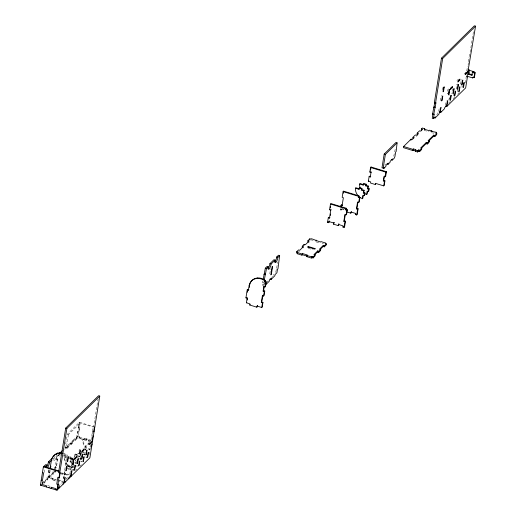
<?xml version="1.0" encoding="UTF-8"?>
<svg xmlns="http://www.w3.org/2000/svg" width="516" height="516" viewBox="0 0 516 516"><rect width="100%" height="100%" fill="white"/><g stroke="black" fill="none" stroke-linecap="round" stroke-linejoin="round"><path stroke-width="0.39" stroke-dasharray="2.58 1.94" d="M42.609 481.847L42.28 483.905L54.96 471.418M44.112 472.469L44.795 468.18M43.976 483.195L44.157 482.054L42.976 481.692L42.796 482.834L43.976 483.195L47.736 479.499L47.917 478.351L46.737 477.99L46.55 479.138L47.736 479.499M48.175 472.727L48.639 472.263L49.826 472.624L49.355 473.088L48.175 472.727L48.639 469.818M48.639 472.263L49.11 469.354M49.613 477.648L49.794 476.507L48.614 476.145L48.433 477.287L49.613 477.648L53.374 473.946L53.554 472.804L52.374 472.443L52.187 473.585L53.374 473.946M49.82 470.179L48.62 477.661L56.425 480.041M50.175 470.444L49.091 477.197L56.186 479.364M51.987 479.886L52.638 478.28L51.987 479.886L56.238 481.183M54.58 468.534L55.27 466.703L56.45 467.064L57.734 459.059L56.554 458.698L56.083 459.163L57.263 459.524L57.734 459.059M56.083 459.163L56.657 455.589M54.902 468.986L57.121 455.125M54.07 471.74L55.251 472.101L55.431 470.953M55.541 470.27L58.063 454.519M59.759 456.08L58.282 455.628L58.469 454.486L60.649 455.151M59.546 481.589L59.727 480.448L63.274 481.531M68.86 446.74L67.68 446.379L67.86 445.237L69.041 445.598L68.86 446.74L66.983 448.591L65.042 448.011L67.241 434.291L79.451 422.269L93.635 426.603L98.072 398.894M65.796 448.23L65.984 447.088L67.164 447.449L66.983 448.591M68.422 434.653L66.222 448.372L77.968 436.813L80.167 423.094L68.422 434.653L67.241 434.291M65.126 467.509L62.804 481.989L59.263 480.906L59.727 480.448M62.675 453.009A11.139 9.559 45.5 0 1 67.486 455.235L67.016 455.692L65.371 465.987L65.842 465.522M63.765 478.48L65.106 470.095L64.635 470.56M65.964 464.761L66.57 460.949L66.1 461.414M59.979 473.54L64.706 474.984L65.358 473.378L69.408 474.617M71.208 444.431L71.389 443.289L70.208 442.928L70.028 444.07L71.208 444.431L73.085 442.58L73.272 441.438L72.092 441.077L71.905 442.218L73.085 442.58M65.358 473.378L64.706 474.984M67.673 467.554L68.112 464.813L69.292 465.174L68.641 466.78L72.188 467.857L72.879 466.025M68.641 466.78L69.292 465.174M70.105 459.24L70.757 457.634L70.105 459.24L72.466 459.962L72.833 457.673L68.222 456.267M71.479 462.439L69.995 461.988L70.55 458.563L71.014 458.098L72.201 458.46L71.55 460.066L72.201 458.46M69.995 461.988L70.466 461.53L71.014 458.098M75.439 440.271L75.62 439.122L74.439 438.761L74.252 439.909L75.439 440.271L77.316 438.419L77.497 437.278M69.86 473.759L70.35 470.715M70.473 469.947L72.363 458.137L72.833 457.673M71.659 463.052L72.459 460.53M70.086 474.823L70.331 473.301M70.821 470.25L71.627 465.219M90.784 441.928L78.967 438.316L79.619 436.71L77.258 435.988L76.316 436.917L76.136 438.058L77.316 438.419M67.377 465.497A9.739 8.359 45.5 0 0 71.182 467.96L71.653 467.502L72.092 464.755M79.903 427.203L79.432 427.667L78.251 427.306L78.722 426.842L79.903 427.203L79.167 431.776L77.987 431.415L77.516 431.879L76.787 436.452L90.971 440.78L82.986 448.643M78.251 427.306L78.987 422.733L93.17 427.061L93.635 426.603M72.188 467.857L72.517 465.8M79.451 422.269L77.071 437.129L64.726 449.288M74.452 457.028L74.891 454.286L75.362 453.822L76.542 454.183L76.362 455.325M75.033 455.88L75.362 453.822M73.827 465.361L73.001 470.508L73.562 469.476L73.098 469.934M73.93 467.186L74.298 464.897M75.31 459.775L75.091 461.149L75.562 460.685M78.967 438.316L79.619 436.71M75.91 463.794L76.613 459.414M80.902 454.112L78.69 453.435L79.238 450.004L79.709 449.546L80.889 449.907L80.238 451.513L80.889 449.907M78.69 453.435L79.161 452.971L79.709 449.546M77.439 465.658L77.348 466.232L75.871 465.78M77.31 456.221L79.438 456.873L79.986 453.441L80.457 452.977L81.638 453.338M79.438 456.873L79.909 456.408L80.457 452.977M80.128 455.873L80.677 452.442L81.147 451.977L80.599 455.409L80.128 455.873L81.605 456.325M81.057 456.957L81.302 455.435M84.347 438.155L83.695 439.761L84.347 438.155L90.848 440.142M81.696 461.955L81.786 461.381M81.657 451.945L83.785 452.59L84.005 451.223M86.527 440.019L86.714 438.877L86.056 440.483L86.527 440.019L76.316 436.917M84.805 448.701L85.985 449.062L85.514 449.526L84.598 455.241L85.159 454.209L84.689 454.667M85.985 449.062L85.424 450.094M88.894 440.741L89.075 439.6L88.423 441.206L88.894 440.741L90.074 441.103M84.495 448.12L88.436 444.237L88.623 443.096L89.803 443.457M89.507 449.926L89.978 449.468A9.739 8.359 45.5 0 1 82.986 438.935L82.515 439.4A9.739 8.359 45.5 0 0 89.507 449.926L90.3 444.973M91.093 440.019L93.17 427.061M89.158 454.557L90.306 447.411M263.844 282.723L262.663 282.362L262.896 280.904M263.766 285.69L262.586 285.329L263.134 281.897L262.663 282.362M263.876 285L264.205 282.942M264.282 284.619L264.463 283.478L262.586 285.329M269.778 273.783L270.59 268.688M273.673 275.37L273.861 274.228M275.738 272.377L277.808 261.941M344.03 209.29L342.005 208.67L341.353 210.276L340.173 209.915L340.418 208.387M341.353 210.276L342.005 208.67M393.734 156.219L395.424 148.137M437.89 112.752L437.71 113.901L436.097 115.481M438.716 111.301L439.206 108.25M440.425 100.626L441.161 96.053L441.632 95.589M442.502 87.668L441.89 91.48L442.36 91.016M445.405 105.354L446.14 100.781M448.888 100.007L449.617 95.434M449.359 99.543L449.597 98.021M452.526 88.72L451.79 93.293L452.261 92.828M453.229 95.731L453.474 94.202M457.092 85.508L457.337 83.979L456.866 84.443L456.138 89.016L456.608 88.552M457.821 89.926L457.576 91.448L458.047 90.99M460.601 83.979L461.091 80.928M460.949 84.276L461.194 82.754M462.168 85.65L461.923 87.172L462.388 86.714M464.226 74.31L464.413 73.162M466.761 70.853L467.496 66.28M468.225 61.707L468.96 57.134M465.219 82.966L466.316 76.11L465.845 76.568L467.025 76.929M468.083 65.055L468.451 62.765M469.431 56.67L473.74 29.76M79.167 431.776L78.703 432.24L77.516 431.879M52.716 459.182L53.599 458.311A3.864 1.058 -73 0 0 54.419 460.607A3.864 1.058 -73 0 0 56.418 455.538M65.042 448.011L65.984 447.088M67.86 445.237L70.208 442.928M72.092 441.077L74.439 438.761M58.282 455.628L59.895 454.041M66.596 464.639A9.739 8.359 45.5 0 1 64.19 457.434L64.661 456.97L66.79 457.621M56.45 467.064L55.98 467.522L54.799 467.167M66.835 456.834L67.306 456.376M92.435 431.634L92.906 431.176L92.171 435.749L91.7 436.207M42.035 482.615L42.976 481.692M46.737 477.99L48.614 476.145M52.374 472.443L53.309 471.521M41.854 483.763L54.535 471.276L55.722 471.637L55.251 472.101M76.542 454.183L76.078 454.641L74.891 454.286M72.182 459.279L73.588 457.892M74.059 457.428L75.001 456.505M76.033 455.486L81.109 450.494L80.922 451.635L76.974 455.518M448.443 88.887L447.972 89.352L447.237 93.925L447.707 93.461M456.899 80.561L457.834 79.638M68.112 464.813L67.641 465.271L68.828 465.632M77.516 457.079L77.987 456.615L77.8 457.763L81.347 458.84M461.214 80.167L461.685 79.703M75.781 460.149L76.252 459.685M83.785 452.59L84.25 452.132M90.055 446.501L90.526 446.037M62.339 474.262L62.81 473.804M80.348 458.943L80.812 458.485M63.539 477.416L64.01 476.958M86.598 456.641L86.037 457.673L86.507 457.215L85.03 456.763M58.34 486.382L62.101 482.686L63.281 483.047M65.59 479.248L67.738 477.132L67.557 478.28L66.48 479.338M384.813 165.004L385.749 164.082M58.16 487.53L59.772 485.943M75.594 470.36L76.736 469.238M80.154 465.877L81.289 464.755M266.966 281.981L268.036 280.923M271.526 277.485L272.603 276.428M340.173 209.915L340.644 209.451L341.824 209.812M448.539 103.232L450.249 101.555M453.093 98.749L454.802 97.066M457.653 94.267L459.356 92.583M310.838 240.314L311.309 239.85L314.683 240.882M418.224 134.605L416.341 136.456L415.161 136.095M434.027 132.767L433.556 133.231L432.376 132.87M429.892 131.503L431.073 131.864M424.1 130.342L428.828 131.786M341.534 209.128L344.237 209.954M322.113 243.152L323.468 243.565M316.244 241.965L318.946 242.791M308.284 248.319L313.244 249.834M298.383 251.053L299.564 251.408M276.286 268.952L277.473 269.313M88.436 444.237L89.623 444.599M70.969 443.141L72.15 443.502M84.334 449.165L85.514 449.526M79.238 450.004L80.419 450.365M80.709 451.048L82.837 451.7M80.677 452.442L81.857 452.803M83.566 453.919L85.695 454.564M79.161 452.971L81.373 453.648M82.115 453.874L85.069 454.777M83.805 454.596L85.224 455.028M79.986 453.441L81.167 453.803L80.251 459.517L80.722 459.053L79.245 458.601M77.071 455.544L79.909 456.408M79.458 458.872L80.877 459.305M63.616 454.86L67.454 456.034M58.927 454.035L60.417 454.486M63.404 455.402L67.138 456.537M67.886 456.77L72.363 458.137M80.683 461.04L82.16 461.491M63.558 456.041L67.925 457.376M70.286 458.092L72.653 458.814M70.55 458.563L71.73 458.924M68.209 458.053L72.343 459.317M64.19 457.434L66.319 458.085M74.878 462.471L77 463.123M70.466 461.53L71.943 461.981M74.904 462.884L76.381 463.336M69.112 466.316L72.659 467.399M67.564 468.238L73.472 470.044M67.093 468.702L70.789 469.831M61.514 472.811L69.615 475.288M60.449 473.082L69.228 475.758M52.451 479.422L55.999 480.506M47.685 485.55L50.387 486.375M71.653 467.502A9.739 8.359 45.5 0 1 64.661 456.97M63.881 453.964A11.139 9.559 45.5 0 1 67.016 455.692M55.064 456.138A3.864 1.058 -73 0 1 52.877 460.491"/><path stroke-width="0.77" d="M57.463 489.736L58.379 484.021L57.908 484.485L56.728 484.124L57.824 477.261L59.005 477.623L59.475 477.158L60.211 472.585L59.74 473.049L58.56 472.688L65.7 428.099L98.582 395.727L99.762 396.088L89.874 457.834L56.992 490.2L40.448 485.15L43.376 466.851L45.608 464.658L46.788 465.019A3.864 1.058 -73 0 0 47.607 467.309A3.864 1.058 -73 0 0 49.607 462.246L51.839 460.046M41.628 485.511L41.809 484.363L46.537 485.808L46.356 486.949M50.052 468.722L51.368 460.511A11.139 9.559 45.5 0 1 58.843 453.319L60.507 453.254A11.139 9.559 45.5 0 1 62.204 453.474M50.639 467.528L50.871 466.077M56.992 490.2L66.88 428.461L99.762 396.088M59.34 487.891L59.527 486.743L57.644 488.594M63.1 484.189L63.281 483.047L65.164 481.196L64.977 482.337M63.99 482.35L64.719 477.777L65.19 477.313L64.455 481.892M68.738 478.642L68.918 477.493L70.802 475.649M70.615 476.79L71.531 471.076L72.001 470.611L71.085 476.326M83.044 451.074L83.224 449.926M247.59 297.764L247.119 298.222L245.939 297.861L247.222 289.857L247.686 289.399L248.873 289.76L248.402 290.218L247.222 289.857M247.222 292.308L247.454 290.85M256.839 307.188L257.497 305.582L256.839 307.188L249.75 305.02L249.931 303.879L246.39 302.795L247.119 298.222M248.402 290.218L249.131 285.645L249.602 285.187M247.222 300.048L247.467 298.525M249.234 287.47L249.48 285.948M263.134 279.446L265.334 268.178L267.095 266.443L268.275 266.804A3.864 1.058 -73 0 0 269.094 269.094A3.864 1.058 -73 0 0 271.094 264.031L275.086 260.096A3.864 1.058 -73 0 0 275.905 262.392A3.864 1.058 -73 0 0 277.905 257.323L279.666 255.588L278.485 255.226L276.724 256.962A3.864 1.058 -73 0 1 274.725 262.031M264.315 279.807L266.514 268.539L268.275 266.804M261.302 302.557L262.405 295.694L262.87 295.229L261.773 302.092L261.302 302.557L262.483 302.918L262.954 302.453L261.773 302.092M263.134 291.121L263.87 286.548L264.334 286.083L263.605 290.656L263.134 291.121L264.315 291.482L264.785 291.018L263.605 290.656M264.598 281.975L265.069 281.51L266.25 281.871L265.779 282.336L264.598 281.975L265.25 280.369A11.139 9.559 45.5 0 0 258.742 277.93L257.078 277.995A11.139 9.559 45.5 0 0 249.705 284.651M265.069 281.51L265.25 280.369M257.026 306.046L261.754 307.491L262.483 302.918M262.405 295.694L263.586 296.055L264.315 291.482M263.87 286.548L265.05 286.909L265.779 282.336M265.643 283.839L265.463 284.98L269.223 281.285L269.404 280.136L271.281 278.292L271.1 279.433L269.92 279.072M262.954 302.453L262.225 307.026L261.754 307.491M264.785 291.018L264.057 295.591L263.586 296.055M266.25 281.871L265.521 286.445L265.05 286.909M279.666 255.588L277.937 268.849L277.473 269.313L276.918 272.738L275.041 274.589L274.86 275.731L271.1 279.433M303.324 247.712L302.144 247.351L302.324 246.209L303.505 246.571L299.751 250.266L298.564 249.905L296.687 251.756L296.507 252.898L297.687 253.259L297.216 253.724L301.944 255.168L302.595 253.562L307.323 255.007L306.672 256.613L311.4 258.052L312.051 256.446L313.238 256.807L315.115 254.962L313.934 254.601L317.688 250.899L318.875 251.26L320.752 249.409L319.572 249.047L323.326 245.352L324.506 245.713L326.389 243.862L325.209 243.5L325.673 243.036L320.946 241.598L320.481 242.056L311.49 238.708L311.019 239.172L309.839 238.811L307.962 240.656L307.781 241.804L308.961 242.165M297.216 253.724L297.867 252.118L296.687 251.756M301.944 255.168L302.595 253.562M304.021 245.5L304.201 244.358L305.388 244.719L309.142 241.017L307.962 240.656M308.046 247.641L308.226 246.493L315.321 248.66L314.85 249.125L307.755 246.958L308.226 246.493M309.658 239.953L309.839 238.811M311.4 258.052L312.051 256.446M311.87 257.594L313.051 257.955L313.238 256.807M316.037 241.295L316.218 240.153M315.115 254.962L314.934 256.104L313.051 257.955M314.289 255.214L317.508 252.04L317.688 250.899M317.508 252.04L318.688 252.401L318.875 251.26M320.752 249.409L320.565 250.557L318.688 252.401M319.92 249.667L323.145 246.493L323.326 245.352M328.737 222.693L329.395 221.087L328.737 222.693L327.557 222.332L328.292 217.758L328.763 217.294L329.943 217.655L329.472 218.12L328.292 217.758M331.227 209.651L330.756 210.115L329.569 209.754L330.485 204.039L330.956 203.575L346.326 208.264L345.668 209.87L346.855 210.231L347.32 209.773L346.139 209.412M330.272 207.864L330.498 206.432M323.145 246.493L324.325 246.854L324.506 245.713M329.472 218.12L330.756 210.115M330.292 215.475L330.524 214.017M326.389 243.862L326.202 245.003L324.325 246.854M333.465 224.138L334.123 222.531L333.465 224.138L338.193 225.576L338.851 223.976L338.193 225.576M340.663 206.864L341.373 204.878L342.56 205.239L342.089 205.703L340.902 205.342M358.755 196.989L359.936 197.351L359.465 197.815L358.285 197.454L358.936 195.848L343.572 191.159L343.101 191.617L342.185 197.338L343.366 197.699L342.089 205.703M341.128 206.4L341.373 204.878M343.23 193.3L343.572 191.159M345.488 221.203L345.023 221.667L343.837 221.306L344.307 220.842L345.488 221.203L344.578 226.924L344.108 227.382L342.921 227.021L343.108 225.879L338.38 224.434M343.837 221.306L344.94 214.443L346.12 214.804L346.591 214.346L347.32 209.773M345.668 209.87L346.326 208.264M344.307 220.842L345.288 214.746M344.108 227.382L345.023 221.667M346.12 214.804L346.855 210.231M346.675 211.895L350.809 213.16L350.996 212.018L355.724 213.463L355.537 214.604L356.717 214.966L357.188 214.501L358.104 208.786L356.924 208.425L356.453 208.89L357.633 209.251L358.104 208.786M351.46 211.554L350.809 213.16M358.923 189.288L359.394 188.824L355.847 187.74L355.376 188.205L358.923 189.288L359.575 187.682L361.942 188.405L361.284 190.011L363.651 190.733L364.122 190.269L361.755 189.546M356.453 208.89L357.549 202.027L358.736 202.388L359.207 201.924L359.936 197.351M358.285 197.454L358.936 195.848M356.924 208.425L357.898 202.33M356.717 214.966L357.633 209.251M358.736 202.388L359.465 197.815M361.284 190.011L361.942 188.405M360.297 188.288A9.739 8.359 45.5 0 1 359.633 184.012L363.18 185.096L363.832 183.49L366.199 184.212L365.541 185.818L367.908 186.54L368.379 186.076L366.012 185.354M355.376 188.205A9.739 8.359 45.5 0 0 362.367 198.731L362.916 195.306L364.103 195.667L364.573 195.203L364.935 192.913L363.754 192.552L363.283 193.016L364.464 193.377L364.935 192.913M363.283 193.016L363.651 190.733M363.277 195.525L362.838 198.273L362.367 198.731M363.754 192.552L364.122 190.269M365.541 185.818L366.199 184.212M364.103 195.667L364.464 193.377M375.751 184.038L375.28 184.502L370.553 183.057L370.733 181.916L368.372 181.193L369.101 176.62L369.572 176.156L370.752 176.517L370.288 176.982L369.101 176.62M371.488 171.944L371.017 172.409L369.837 172.047L370.565 167.474L371.036 167.01L386.407 171.699L385.671 176.272L385.2 176.736L384.02 176.375L383.285 180.948L384.472 181.31L384.936 180.845L383.756 180.484L383.285 180.948M364.606 193.519A9.739 8.359 45.5 0 0 366.624 194.545L367.173 191.114L368.353 191.475L368.824 191.01L369.192 188.727L368.011 188.366L367.54 188.83L368.721 189.191L369.192 188.727M367.54 188.83L367.908 186.54M370.553 170.061L371.036 167.01M367.534 191.339L367.095 194.081L366.624 194.545M368.011 188.366L368.379 186.076M370.288 176.982L371.017 172.409M368.353 191.475L368.721 189.191M375.28 184.502L375.461 183.354L383.736 185.883L384.207 185.418L384.936 180.845M391.205 159.676L392.386 160.037L394.263 158.186L394.921 156.58L395.649 152.007L396.12 151.549L397.114 142.861L395.933 142.5L384.188 154.058L381.995 167.784L383.93 168.358L385.813 166.513L385.994 165.365L388.342 163.056L388.161 164.198L386.974 163.836M397.114 142.861L385.375 154.419L383.175 168.145L384.117 167.216L383.93 168.358M383.756 180.484L384.491 175.911M383.736 185.883L384.472 181.31M385.2 176.736L385.936 172.163L386.407 171.699M392.386 160.037L392.566 158.896L390.219 161.205L390.038 162.346L388.161 164.198M412.813 138.404L412.993 137.262L414.18 137.624L412.297 139.475L411.117 139.114L403.602 146.512L403.415 147.653L412.871 150.543L413.529 148.937L415.89 149.659L415.238 151.265L417.599 151.988L418.541 151.059L418.721 149.917L419.908 150.279L421.785 148.427L420.605 148.066L426.242 142.519L427.422 142.88L429.299 141.029L428.119 140.668L433.756 135.121L434.936 135.482L436.82 133.631L435.633 133.27L436.575 132.348L431.376 131.361L431.847 130.903L429.48 130.18L429.015 130.645L424.287 129.2L424.752 128.736L422.391 128.013L421.449 128.942L421.269 130.084M410.936 140.255L411.117 139.114M412.871 150.543L413.529 148.937M417.038 134.244L417.225 133.102L419.572 130.787L420.753 131.148L422.63 129.297L421.449 128.942M417.599 151.988L417.786 150.84L418.721 149.917M418.541 151.059L419.721 151.42L419.908 150.279M424.571 129.877L424.752 128.736M421.785 148.427L421.604 149.569L419.721 151.42M421.546 148.098L426.055 143.661L426.242 142.519M426.055 143.661L427.242 144.022L427.422 142.88M432.518 114.191L434.82 102.297L434.349 102.761L435.53 103.123L436.001 102.658L433.698 114.552L432.518 114.191L432.988 113.733L432.253 118.306L433.44 118.667L435.317 116.816L435.13 117.958L433.95 117.596M434.349 102.761L441.49 58.166L474.372 25.8L475.552 26.161L467.806 72.234L468.986 72.595L468.335 74.201L471.882 75.284L472.353 74.82L468.805 73.736L468.335 74.201M428.177 143.1L428.364 141.952M429.299 141.029L429.118 142.171L427.242 144.022M435.53 103.123L442.67 58.527L475.552 26.161M433.44 118.667L434.169 114.094L433.698 114.552M431.666 132.044L431.847 130.903M428.499 141.255L433.575 136.263L433.756 135.121M433.575 136.263L434.756 136.624L434.936 135.482M436.394 133.489L436.575 132.348M436.82 133.631L436.633 134.773L434.756 136.624M439.587 112.049L440.767 112.411L440.954 111.263L440.251 111.959L440.98 107.386L438.89 114.262L435.13 117.958M445.695 106.038L446.875 106.399L447.791 100.678L447.32 101.142L446.592 105.716L444.708 107.567L444.528 108.708L440.767 112.411M452.261 87.617L452.442 86.475L450.565 88.32L450.378 89.468L452.261 87.617L451.074 87.256M459.775 80.219L459.956 79.077L458.079 80.922L457.898 82.07L459.775 80.219L458.595 79.857M467.29 72.821L467.47 71.679L465.593 73.524L465.413 74.672L467.29 72.821L466.109 72.459L465.168 73.382M468.805 73.736L469.437 69.795M471.882 75.284L472.43 71.853L472.901 71.389L472.682 72.762M466.787 76.129L472.695 77.929L472.785 77.361L473.972 77.722L474.443 77.258L475.172 72.685L473.991 72.324L473.52 72.788L474.701 73.149L475.172 72.685M473.52 72.788L474.081 71.75L468.173 69.95M473.256 76.897L472.695 77.929M473.991 72.324L474.081 71.75M473.972 77.722L474.701 73.149M46.066 467.199A3.864 1.058 -73 0 0 48.427 461.885L52.419 457.95M56.115 454.312L57.469 452.983M45.027 466.754L46.788 465.019M59.198 453.306L59.669 452.842M59.559 453.409L62.301 450.707M94.821 426.964L94.351 427.422L93.615 431.995L94.086 431.537M41.648 480.112L41.177 480.577L42.357 480.938L43.641 472.933L42.46 472.572M40.448 485.15L40.912 484.685M93.357 436.11L92.886 436.568L92.151 441.141L92.622 440.683M267.914 268.733A3.864 1.058 -73 0 0 269.913 263.67L273.906 259.735L275.086 260.096M256.962 278.447L257.432 277.982M467.941 71.214L468.412 70.75L467.864 74.181L467.393 74.646L467.025 76.929L467.496 76.465L465.664 87.901L446.875 106.399M329.569 209.754L330.04 209.29M73.285 462.607L73.756 462.143L72.917 464.897L73.833 459.175L73.362 459.64L72.627 464.213L73.098 463.749M92.074 444.108L91.235 446.862L91.706 446.398M48.717 487.672L49.188 487.214M369.837 172.047L370.307 171.583M359.633 184.012L360.103 183.554L363.651 184.638L363.18 185.096M51.555 487.936L51.084 488.394L51.265 487.252L55.992 488.697L55.812 489.839L56.283 489.374M245.939 297.861L246.409 297.403M302.324 246.209L304.201 244.358M368.372 181.193L368.843 180.729M412.993 137.262L415.341 134.953L416.528 135.308L418.405 133.463L417.225 133.102M327.557 222.332L328.028 221.867M246.39 302.795L246.854 302.337M249.75 305.02L250.221 304.563M306.672 256.613L307.143 256.149L302.415 254.704M415.238 151.265L415.709 150.801L413.342 150.079M342.921 227.021L343.392 226.563M355.537 214.604L356.008 214.14M441.49 58.166L442.67 58.527M472.43 71.853L473.611 72.214M434.085 106.87L435.265 107.231M433.614 107.334L434.801 107.696M403.602 146.512L413.058 149.395M415.419 150.117L417.786 150.84M384.188 154.058L385.375 154.419M370.565 167.474L385.936 172.163M363.361 183.954L365.728 184.676M359.104 188.14L361.471 188.862M343.101 191.617L358.465 196.312M330.485 204.039L345.855 208.728M328.924 221.551L333.652 222.989M297.397 252.582L302.124 254.02M306.859 255.465L311.587 256.91M276.724 256.962L277.905 257.323M269.913 263.67L271.094 264.031M265.334 268.178L266.514 268.539M264.418 273.893L265.598 274.254M263.947 274.357L265.127 274.718M65.7 428.099L66.88 428.461M48.427 461.885L49.607 462.246M43.847 466.393L59.211 471.082L58.74 471.547L43.376 466.851M249.131 285.645A11.139 9.559 45.5 0 1 256.607 278.459L258.271 278.395A11.139 9.559 45.5 0 1 264.785 280.833M52.896 457.028A11.139 9.559 45.5 0 1 59.314 452.855L60.978 452.796A11.139 9.559 45.5 0 1 62.107 452.906M66.551 466.348L65.816 470.921L66.287 470.457L67.022 465.883L66.551 466.348M68.015 457.195L67.286 461.768L67.751 461.31L68.486 456.737L68.015 457.195M74.775 458.253L74.588 459.395L76.465 457.544L76.652 456.402L74.775 458.253M75.007 465.722L74.278 470.295L74.749 469.837L75.478 465.258L75.007 465.722M77.916 459.014L77.181 463.587L77.652 463.123L78.387 458.55L77.916 459.014M79.354 461.446L78.619 466.019L79.09 465.555L79.825 460.982L79.354 461.446M82.289 450.855L82.102 451.997L83.985 450.145L84.166 449.004L82.289 450.855M82.257 454.731L81.528 459.305L81.999 458.847L82.728 454.273L82.257 454.731M83.702 457.17L82.966 461.743L83.437 461.278L84.172 456.705L83.702 457.17M86.604 450.455L85.875 455.028L86.34 454.57L87.075 449.997L86.604 450.455M88.043 452.893L87.314 457.466L87.784 457.002L88.513 452.429L88.043 452.893M89.803 443.457L89.623 444.599L91.5 442.747L91.68 441.606L89.803 443.457M272.125 266.869L270.842 274.873L271.313 274.409L272.59 266.404L272.125 266.869M442.341 96.415L441.612 100.988L442.077 100.523L442.812 95.95L442.341 96.415M443.805 87.269L443.076 91.842L443.547 91.377L444.276 86.804L443.805 87.269M449.152 89.713L448.423 94.286L448.888 93.822L448.707 94.963L449.546 92.216L449.075 92.68L449.623 89.249L449.152 89.713M450.803 95.795L450.068 100.368L450.539 99.904L451.268 95.331L450.803 95.795M453.706 89.081L452.971 93.654L453.441 93.19L454.177 88.617L453.706 89.081M455.144 91.519L454.415 96.092L454.88 95.628L455.615 91.055L455.144 91.519M458.053 84.805L457.318 89.378L457.789 88.913L458.518 84.34L458.053 84.805M459.492 87.236L458.756 91.809L459.227 91.351L459.962 86.778L459.492 87.236M462.394 80.528L461.665 85.101L462.13 84.637L462.865 80.064L462.394 80.528M463.832 82.96L463.104 87.533L463.574 87.075L464.303 82.502L463.832 82.96"/></g></svg>
